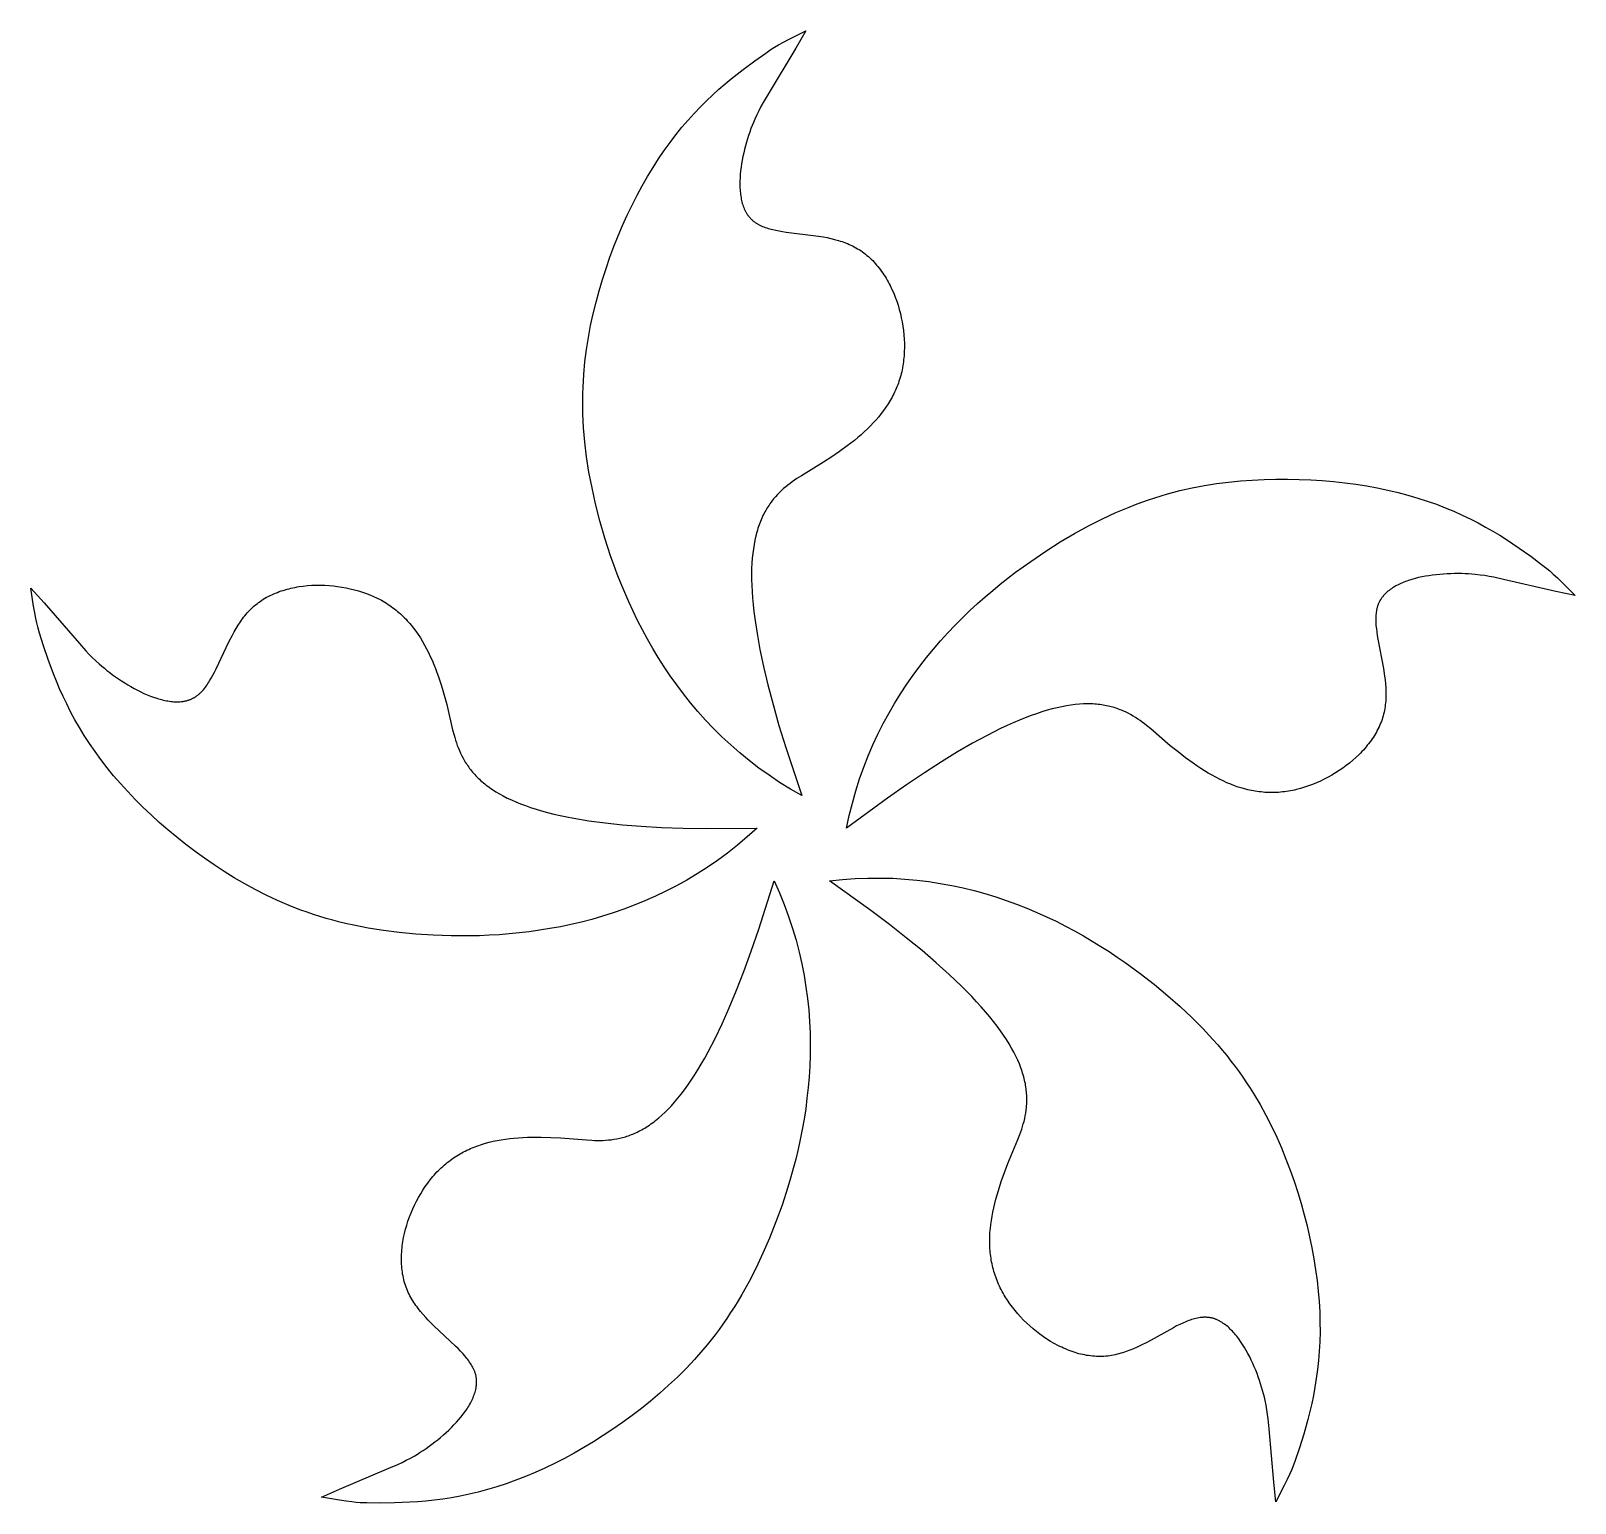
# Model space of a CAD drawing. Extents: x -221 to 104, y -309 to -96.
# Drawn here: x 48.81 to 65.22, y -133.51 to -117.87 of the extents above; entities that cross this region are included whole.
import ezdxf

# ---------------------------------------------------------------- set-up
doc = ezdxf.new("R2010")
doc.units = 0
doc.layers.add('FLOWERS', color=7, linetype='CONTINUOUS')

msp = doc.modelspace()

# ---------------------------------------------------------------- linework, layer by layer
at = {"layer": 'FLOWERS'}
for points in [[(57, -125.997), (56.88, -125.928), (56.764, -125.856), (56.652, -125.781), (56.545, -125.704), (56.441, -125.624), (56.341, -125.542), (56.245, -125.458), (56.152, -125.372), (56.063, -125.284), (55.978, -125.194), (55.896, -125.103), (55.818, -125.01), (55.743, -124.916), (55.671, -124.821), (55.603, -124.725), (55.538, -124.628), (55.475, -124.53), (55.416, -124.432), (55.359, -124.333), (55.306, -124.235), (55.255, -124.136), (55.207, -124.036), (55.161, -123.937), (55.118, -123.839), (55.077, -123.741), (55.039, -123.643), (55.003, -123.546), (54.969, -123.45), (54.908, -123.261), (54.855, -123.076), (54.809, -122.898), (54.771, -122.726), (54.739, -122.559), (54.714, -122.398), (54.695, -122.241), (54.688, -122.165), (54.682, -122.089), (54.678, -122.015), (54.675, -121.941), (54.673, -121.869), (54.672, -121.798), (54.673, -121.727), (54.676, -121.658), (54.679, -121.589), (54.683, -121.521), (54.696, -121.388), (54.712, -121.257), (54.732, -121.129), (54.756, -121.003), (54.784, -120.878), (54.814, -120.756), (54.847, -120.634), (54.883, -120.514), (54.921, -120.395), (54.961, -120.278), (55.004, -120.163), (55.049, -120.05), (55.096, -119.939), (55.146, -119.83), (55.197, -119.723), (55.25, -119.619), (55.305, -119.518), (55.361, -119.419), (55.419, -119.324), (55.478, -119.231), (55.539, -119.142), (55.6, -119.057), (55.663, -118.975), (55.727, -118.896), (55.792, -118.821), (55.857, -118.749), (55.923, -118.68), (55.989, -118.615), (56.054, -118.552), (56.12, -118.492), (56.185, -118.435), (56.25, -118.381), (56.377, -118.281), (56.5, -118.19), (56.616, -118.108), (56.675, -118.068), (56.71, -118.047), (56.752, -118.022), (56.804, -117.993), (56.867, -117.96), (57.041, -117.872), (56.937, -118.056), (56.642, -118.543), (56.59, -118.632), (56.566, -118.676), (56.543, -118.72), (56.521, -118.765), (56.5, -118.811), (56.486, -118.844), (56.473, -118.877), (56.46, -118.911), (56.447, -118.947), (56.435, -118.982), (56.423, -119.019), (56.412, -119.056), (56.402, -119.093), (56.392, -119.131), (56.383, -119.169), (56.375, -119.207), (56.367, -119.245), (56.36, -119.283), (56.355, -119.321), (56.35, -119.359), (56.346, -119.397), (56.344, -119.434), (56.342, -119.47), (56.342, -119.507), (56.342, -119.524), (56.343, -119.542), (56.344, -119.559), (56.345, -119.577), (56.347, -119.594), (56.349, -119.61), (56.351, -119.627), (56.354, -119.643), (56.357, -119.659), (56.36, -119.675), (56.364, -119.69), (56.368, -119.705), (56.373, -119.72), (56.378, -119.735), (56.383, -119.749), (56.389, -119.763), (56.392, -119.77), (56.395, -119.776), (56.398, -119.783), (56.402, -119.79), (56.405, -119.796), (56.409, -119.802), (56.412, -119.808), (56.416, -119.815), (56.42, -119.821), (56.424, -119.827), (56.428, -119.832), (56.432, -119.838), (56.437, -119.844), (56.441, -119.849), (56.446, -119.855), (56.451, -119.86), (56.455, -119.865), (56.46, -119.87), (56.465, -119.875), (56.471, -119.88), (56.476, -119.885), (56.481, -119.889), (56.487, -119.894), (56.492, -119.898), (56.498, -119.902), (56.504, -119.907), (56.51, -119.911), (56.516, -119.915), (56.522, -119.918), (56.529, -119.922), (56.535, -119.926), (56.541, -119.929), (56.555, -119.936), (56.569, -119.943), (56.583, -119.949), (56.597, -119.954), (56.612, -119.96), (56.627, -119.965), (56.643, -119.97), (56.659, -119.974), (56.675, -119.979), (56.691, -119.983), (56.725, -119.99), (56.76, -119.997), (56.796, -120.003), (56.833, -120.009), (57.148, -120.048), (57.229, -120.062), (57.269, -120.069), (57.309, -120.078), (57.349, -120.088), (57.388, -120.099), (57.408, -120.105), (57.427, -120.111), (57.446, -120.118), (57.465, -120.125), (57.484, -120.132), (57.503, -120.14), (57.521, -120.148), (57.539, -120.157), (57.557, -120.166), (57.575, -120.176), (57.593, -120.186), (57.61, -120.196), (57.627, -120.207), (57.644, -120.219), (57.66, -120.231), (57.676, -120.244), (57.692, -120.257), (57.708, -120.27), (57.723, -120.284), (57.738, -120.298), (57.753, -120.313), (57.767, -120.328), (57.781, -120.344), (57.795, -120.36), (57.809, -120.376), (57.822, -120.393), (57.835, -120.41), (57.848, -120.427), (57.86, -120.445), (57.872, -120.463), (57.884, -120.482), (57.895, -120.5), (57.906, -120.519), (57.917, -120.538), (57.928, -120.558), (57.938, -120.578), (57.957, -120.618), (57.976, -120.659), (57.993, -120.701), (58.008, -120.744), (58.023, -120.787), (58.035, -120.831), (58.047, -120.875), (58.057, -120.92), (58.066, -120.965), (58.074, -121.01), (58.08, -121.056), (58.085, -121.101), (58.088, -121.146), (58.09, -121.191), (58.09, -121.236), (58.089, -121.28), (58.086, -121.324), (58.084, -121.346), (58.082, -121.368), (58.08, -121.389), (58.077, -121.411), (58.073, -121.432), (58.069, -121.453), (58.065, -121.474), (58.061, -121.494), (58.056, -121.515), (58.051, -121.535), (58.045, -121.555), (58.039, -121.575), (58.032, -121.595), (58.026, -121.614), (58.019, -121.633), (58.011, -121.653), (58.003, -121.672), (57.995, -121.69), (57.986, -121.709), (57.977, -121.728), (57.968, -121.746), (57.959, -121.764), (57.949, -121.782), (57.938, -121.8), (57.928, -121.818), (57.917, -121.835), (57.894, -121.87), (57.869, -121.905), (57.844, -121.938), (57.817, -121.972), (57.789, -122.004), (57.759, -122.037), (57.729, -122.069), (57.697, -122.1), (57.664, -122.131), (57.63, -122.162), (57.595, -122.193), (57.558, -122.223), (57.521, -122.253), (57.482, -122.282), (57.402, -122.341), (57.318, -122.398), (57.23, -122.455), (56.995, -122.598), (56.947, -122.629), (56.923, -122.645), (56.899, -122.662), (56.876, -122.679), (56.853, -122.697), (56.83, -122.716), (56.807, -122.735), (56.785, -122.755), (56.763, -122.776), (56.741, -122.798), (56.721, -122.821), (56.71, -122.833), (56.7, -122.845), (56.69, -122.858), (56.68, -122.87), (56.671, -122.883), (56.661, -122.897), (56.652, -122.91), (56.642, -122.924), (56.633, -122.939), (56.625, -122.953), (56.616, -122.968), (56.607, -122.983), (56.599, -122.999), (56.591, -123.015), (56.583, -123.031), (56.575, -123.048), (56.568, -123.065), (56.561, -123.083), (56.554, -123.101), (56.547, -123.119), (56.54, -123.138), (56.534, -123.157), (56.528, -123.177), (56.522, -123.197), (56.511, -123.238), (56.501, -123.282), (56.493, -123.327), (56.485, -123.374), (56.479, -123.423), (56.474, -123.474), (56.47, -123.528), (56.467, -123.583), (56.466, -123.641), (56.467, -123.701), (56.468, -123.764), (56.471, -123.829), (56.476, -123.897), (56.482, -123.967), (56.49, -124.039), (56.5, -124.115), (56.524, -124.274), (56.555, -124.444), (56.594, -124.626), (56.64, -124.821), (56.694, -125.029), (56.757, -125.25), (56.829, -125.484)], [(57.476, -126.343), (57.504, -126.207), (57.537, -126.075), (57.574, -125.945), (57.614, -125.819), (57.658, -125.696), (57.705, -125.575), (57.755, -125.458), (57.809, -125.343), (57.865, -125.232), (57.924, -125.123), (57.985, -125.017), (58.049, -124.914), (58.116, -124.813), (58.184, -124.716), (58.254, -124.621), (58.326, -124.529), (58.4, -124.439), (58.475, -124.353), (58.551, -124.268), (58.629, -124.187), (58.707, -124.108), (58.786, -124.031), (58.866, -123.957), (58.947, -123.886), (59.028, -123.817), (59.109, -123.75), (59.19, -123.686), (59.271, -123.624), (59.432, -123.508), (59.591, -123.4), (59.746, -123.302), (59.898, -123.212), (60.047, -123.13), (60.193, -123.056), (60.336, -122.99), (60.406, -122.959), (60.476, -122.931), (60.546, -122.903), (60.614, -122.878), (60.683, -122.854), (60.75, -122.832), (60.818, -122.811), (60.884, -122.791), (60.951, -122.773), (61.017, -122.756), (61.147, -122.727), (61.277, -122.702), (61.405, -122.682), (61.532, -122.666), (61.659, -122.653), (61.785, -122.644), (61.911, -122.638), (62.036, -122.635), (62.161, -122.634), (62.285, -122.637), (62.408, -122.642), (62.529, -122.65), (62.65, -122.66), (62.768, -122.673), (62.886, -122.689), (63.001, -122.707), (63.114, -122.728), (63.225, -122.751), (63.334, -122.777), (63.44, -122.805), (63.543, -122.835), (63.644, -122.867), (63.742, -122.902), (63.836, -122.938), (63.928, -122.976), (64.016, -123.016), (64.102, -123.057), (64.184, -123.099), (64.264, -123.143), (64.341, -123.187), (64.416, -123.231), (64.487, -123.276), (64.622, -123.366), (64.746, -123.454), (64.86, -123.54), (64.916, -123.584), (64.948, -123.61), (64.984, -123.643), (65.027, -123.683), (65.079, -123.733), (65.215, -123.871), (65.009, -123.829), (64.454, -123.699), (64.353, -123.677), (64.304, -123.668), (64.256, -123.659), (64.206, -123.653), (64.155, -123.647), (64.12, -123.644), (64.084, -123.641), (64.048, -123.64), (64.011, -123.638), (63.973, -123.638), (63.934, -123.638), (63.896, -123.639), (63.857, -123.64), (63.818, -123.643), (63.779, -123.646), (63.74, -123.65), (63.702, -123.654), (63.663, -123.66), (63.625, -123.666), (63.588, -123.673), (63.551, -123.681), (63.515, -123.69), (63.48, -123.7), (63.445, -123.711), (63.429, -123.717), (63.412, -123.723), (63.396, -123.729), (63.38, -123.736), (63.364, -123.743), (63.349, -123.75), (63.334, -123.757), (63.319, -123.765), (63.305, -123.773), (63.291, -123.781), (63.277, -123.789), (63.264, -123.798), (63.252, -123.807), (63.239, -123.816), (63.227, -123.825), (63.216, -123.835), (63.211, -123.84), (63.205, -123.845), (63.2, -123.85), (63.195, -123.856), (63.19, -123.861), (63.185, -123.866), (63.18, -123.872), (63.175, -123.877), (63.171, -123.883), (63.166, -123.888), (63.162, -123.894), (63.158, -123.9), (63.154, -123.906), (63.15, -123.912), (63.146, -123.918), (63.143, -123.924), (63.139, -123.93), (63.136, -123.936), (63.133, -123.943), (63.13, -123.949), (63.127, -123.955), (63.124, -123.962), (63.122, -123.969), (63.119, -123.975), (63.117, -123.982), (63.115, -123.989), (63.113, -123.996), (63.111, -124.003), (63.109, -124.01), (63.108, -124.017), (63.106, -124.024), (63.105, -124.032), (63.103, -124.046), (63.101, -124.062), (63.099, -124.077), (63.098, -124.092), (63.098, -124.108), (63.098, -124.124), (63.098, -124.141), (63.098, -124.157), (63.099, -124.174), (63.1, -124.191), (63.104, -124.225), (63.108, -124.261), (63.113, -124.297), (63.12, -124.333), (63.179, -124.645), (63.191, -124.726), (63.197, -124.767), (63.201, -124.808), (63.204, -124.849), (63.205, -124.889), (63.206, -124.91), (63.206, -124.93), (63.205, -124.95), (63.204, -124.971), (63.203, -124.991), (63.202, -125.011), (63.199, -125.031), (63.197, -125.051), (63.194, -125.071), (63.19, -125.091), (63.186, -125.111), (63.181, -125.13), (63.176, -125.15), (63.17, -125.169), (63.164, -125.189), (63.157, -125.208), (63.149, -125.227), (63.141, -125.246), (63.133, -125.265), (63.124, -125.284), (63.114, -125.302), (63.104, -125.321), (63.094, -125.339), (63.083, -125.357), (63.072, -125.375), (63.06, -125.393), (63.048, -125.41), (63.035, -125.428), (63.022, -125.445), (63.008, -125.462), (62.995, -125.479), (62.98, -125.496), (62.966, -125.512), (62.951, -125.528), (62.935, -125.544), (62.92, -125.56), (62.887, -125.591), (62.854, -125.621), (62.819, -125.65), (62.783, -125.678), (62.747, -125.705), (62.709, -125.731), (62.67, -125.756), (62.631, -125.78), (62.591, -125.802), (62.55, -125.823), (62.509, -125.843), (62.468, -125.861), (62.426, -125.878), (62.383, -125.894), (62.341, -125.908), (62.298, -125.921), (62.256, -125.932), (62.234, -125.937), (62.213, -125.942), (62.192, -125.946), (62.17, -125.949), (62.149, -125.953), (62.128, -125.956), (62.107, -125.958), (62.086, -125.96), (62.065, -125.962), (62.044, -125.963), (62.023, -125.964), (62.003, -125.964), (61.982, -125.964), (61.961, -125.964), (61.941, -125.963), (61.92, -125.962), (61.9, -125.96), (61.879, -125.958), (61.859, -125.956), (61.838, -125.953), (61.818, -125.95), (61.798, -125.946), (61.778, -125.942), (61.757, -125.938), (61.737, -125.934), (61.717, -125.929), (61.677, -125.917), (61.637, -125.905), (61.597, -125.891), (61.557, -125.876), (61.517, -125.859), (61.477, -125.841), (61.437, -125.822), (61.397, -125.801), (61.358, -125.78), (61.318, -125.757), (61.278, -125.733), (61.238, -125.707), (61.198, -125.681), (61.158, -125.653), (61.078, -125.595), (60.997, -125.533), (60.915, -125.467), (60.707, -125.287), (60.663, -125.251), (60.64, -125.234), (60.617, -125.216), (60.593, -125.199), (60.569, -125.183), (60.544, -125.167), (60.519, -125.151), (60.493, -125.136), (60.466, -125.122), (60.438, -125.108), (60.41, -125.096), (60.396, -125.089), (60.381, -125.084), (60.366, -125.078), (60.351, -125.072), (60.335, -125.067), (60.32, -125.062), (60.304, -125.058), (60.288, -125.053), (60.271, -125.049), (60.255, -125.045), (60.238, -125.041), (60.221, -125.038), (60.203, -125.035), (60.186, -125.032), (60.167, -125.03), (60.149, -125.028), (60.131, -125.026), (60.112, -125.024), (60.092, -125.023), (60.073, -125.023), (60.053, -125.022), (60.033, -125.022), (60.012, -125.022), (59.991, -125.023), (59.949, -125.025), (59.904, -125.03), (59.859, -125.035), (59.811, -125.043), (59.763, -125.052), (59.712, -125.063), (59.66, -125.076), (59.607, -125.09), (59.551, -125.107), (59.494, -125.126), (59.435, -125.147), (59.374, -125.17), (59.312, -125.195), (59.247, -125.223), (59.18, -125.253), (59.112, -125.285), (58.968, -125.357), (58.815, -125.44), (58.654, -125.533), (58.483, -125.637), (58.302, -125.753), (58.112, -125.881), (57.911, -126.022)], [(56.524, -126.343), (56.421, -126.436), (56.317, -126.524), (56.211, -126.607), (56.104, -126.685), (55.996, -126.759), (55.888, -126.829), (55.778, -126.895), (55.667, -126.956), (55.556, -127.013), (55.445, -127.066), (55.332, -127.116), (55.22, -127.162), (55.108, -127.204), (54.995, -127.243), (54.883, -127.278), (54.77, -127.311), (54.658, -127.34), (54.546, -127.366), (54.435, -127.389), (54.324, -127.409), (54.214, -127.427), (54.105, -127.443), (53.997, -127.455), (53.89, -127.466), (53.784, -127.474), (53.679, -127.48), (53.576, -127.485), (53.474, -127.487), (53.275, -127.487), (53.084, -127.48), (52.9, -127.469), (52.724, -127.452), (52.556, -127.431), (52.394, -127.405), (52.24, -127.374), (52.165, -127.358), (52.091, -127.34), (52.019, -127.321), (51.948, -127.301), (51.879, -127.28), (51.811, -127.259), (51.745, -127.236), (51.679, -127.213), (51.615, -127.188), (51.552, -127.163), (51.428, -127.11), (51.309, -127.054), (51.194, -126.995), (51.081, -126.933), (50.971, -126.869), (50.864, -126.802), (50.758, -126.733), (50.655, -126.662), (50.554, -126.589), (50.455, -126.515), (50.359, -126.438), (50.265, -126.36), (50.174, -126.281), (50.086, -126.201), (50, -126.119), (49.917, -126.036), (49.838, -125.953), (49.762, -125.869), (49.689, -125.785), (49.619, -125.7), (49.553, -125.614), (49.491, -125.529), (49.432, -125.444), (49.377, -125.359), (49.326, -125.274), (49.278, -125.19), (49.232, -125.106), (49.19, -125.023), (49.151, -124.942), (49.115, -124.861), (49.081, -124.781), (49.049, -124.703), (48.993, -124.551), (48.944, -124.406), (48.902, -124.27), (48.883, -124.202), (48.873, -124.162), (48.863, -124.114), (48.852, -124.056), (48.839, -123.985), (48.81, -123.793), (48.952, -123.948), (49.325, -124.38), (49.393, -124.457), (49.427, -124.493), (49.462, -124.529), (49.498, -124.563), (49.536, -124.598), (49.562, -124.621), (49.59, -124.644), (49.618, -124.667), (49.648, -124.69), (49.678, -124.712), (49.709, -124.735), (49.741, -124.757), (49.773, -124.778), (49.806, -124.799), (49.839, -124.82), (49.873, -124.839), (49.907, -124.858), (49.941, -124.876), (49.976, -124.894), (50.01, -124.91), (50.045, -124.925), (50.079, -124.939), (50.114, -124.952), (50.148, -124.963), (50.165, -124.968), (50.182, -124.973), (50.199, -124.977), (50.216, -124.982), (50.232, -124.985), (50.249, -124.989), (50.265, -124.991), (50.281, -124.994), (50.298, -124.996), (50.314, -124.998), (50.33, -124.999), (50.345, -124.999), (50.361, -125), (50.376, -124.999), (50.391, -124.999), (50.406, -124.998), (50.414, -124.997), (50.421, -124.996), (50.428, -124.995), (50.436, -124.994), (50.443, -124.992), (50.45, -124.991), (50.457, -124.989), (50.464, -124.988), (50.471, -124.986), (50.478, -124.984), (50.485, -124.982), (50.491, -124.979), (50.498, -124.977), (50.505, -124.974), (50.511, -124.972), (50.518, -124.969), (50.524, -124.966), (50.53, -124.963), (50.537, -124.959), (50.543, -124.956), (50.549, -124.952), (50.555, -124.949), (50.561, -124.945), (50.567, -124.941), (50.573, -124.937), (50.578, -124.932), (50.584, -124.928), (50.59, -124.923), (50.595, -124.919), (50.601, -124.914), (50.606, -124.909), (50.612, -124.904), (50.622, -124.893), (50.633, -124.882), (50.643, -124.871), (50.653, -124.859), (50.663, -124.846), (50.672, -124.833), (50.682, -124.82), (50.691, -124.806), (50.7, -124.792), (50.709, -124.778), (50.726, -124.748), (50.744, -124.717), (50.761, -124.685), (50.777, -124.651), (50.912, -124.364), (50.95, -124.291), (50.97, -124.255), (50.99, -124.22), (51.012, -124.185), (51.035, -124.151), (51.046, -124.134), (51.058, -124.118), (51.07, -124.102), (51.083, -124.086), (51.096, -124.07), (51.109, -124.055), (51.123, -124.04), (51.137, -124.025), (51.151, -124.011), (51.165, -123.997), (51.18, -123.983), (51.196, -123.97), (51.212, -123.958), (51.228, -123.945), (51.244, -123.933), (51.261, -123.922), (51.278, -123.911), (51.296, -123.9), (51.314, -123.89), (51.332, -123.88), (51.351, -123.871), (51.37, -123.862), (51.389, -123.853), (51.408, -123.845), (51.428, -123.837), (51.448, -123.829), (51.468, -123.822), (51.489, -123.816), (51.51, -123.809), (51.531, -123.803), (51.552, -123.798), (51.573, -123.793), (51.594, -123.788), (51.616, -123.784), (51.638, -123.78), (51.66, -123.776), (51.704, -123.77), (51.749, -123.765), (51.794, -123.762), (51.84, -123.761), (51.885, -123.76), (51.931, -123.762), (51.977, -123.764), (52.023, -123.768), (52.068, -123.774), (52.113, -123.781), (52.158, -123.789), (52.203, -123.798), (52.247, -123.809), (52.29, -123.821), (52.333, -123.835), (52.375, -123.85), (52.416, -123.866), (52.436, -123.874), (52.456, -123.883), (52.476, -123.892), (52.495, -123.902), (52.514, -123.911), (52.533, -123.921), (52.551, -123.932), (52.57, -123.942), (52.587, -123.953), (52.605, -123.965), (52.622, -123.976), (52.639, -123.988), (52.656, -124), (52.673, -124.013), (52.689, -124.026), (52.705, -124.039), (52.72, -124.052), (52.736, -124.066), (52.751, -124.08), (52.766, -124.094), (52.78, -124.108), (52.795, -124.123), (52.809, -124.138), (52.823, -124.154), (52.836, -124.169), (52.85, -124.185), (52.876, -124.218), (52.901, -124.251), (52.925, -124.286), (52.948, -124.322), (52.971, -124.359), (52.992, -124.397), (53.013, -124.436), (53.033, -124.476), (53.053, -124.517), (53.072, -124.559), (53.09, -124.602), (53.107, -124.646), (53.124, -124.69), (53.14, -124.736), (53.171, -124.831), (53.2, -124.929), (53.227, -125.03), (53.29, -125.298), (53.305, -125.353), (53.313, -125.38), (53.321, -125.408), (53.33, -125.436), (53.34, -125.463), (53.351, -125.491), (53.362, -125.518), (53.374, -125.546), (53.388, -125.573), (53.402, -125.6), (53.417, -125.627), (53.425, -125.641), (53.434, -125.654), (53.443, -125.667), (53.452, -125.681), (53.461, -125.694), (53.471, -125.707), (53.481, -125.72), (53.491, -125.733), (53.502, -125.746), (53.513, -125.759), (53.525, -125.772), (53.537, -125.785), (53.549, -125.798), (53.562, -125.81), (53.575, -125.823), (53.588, -125.835), (53.602, -125.848), (53.617, -125.86), (53.632, -125.872), (53.647, -125.884), (53.663, -125.896), (53.679, -125.908), (53.696, -125.92), (53.713, -125.932), (53.749, -125.955), (53.788, -125.978), (53.828, -126), (53.87, -126.022), (53.915, -126.043), (53.962, -126.064), (54.012, -126.084), (54.064, -126.103), (54.119, -126.122), (54.176, -126.141), (54.236, -126.159), (54.299, -126.176), (54.364, -126.192), (54.433, -126.208), (54.505, -126.223), (54.579, -126.237), (54.738, -126.263), (54.91, -126.286), (55.095, -126.306), (55.294, -126.322), (55.509, -126.334), (55.738, -126.343), (55.984, -126.347)], [(56.706, -126.902), (56.762, -127.029), (56.814, -127.155), (56.86, -127.281), (56.902, -127.407), (56.939, -127.533), (56.972, -127.658), (57, -127.783), (57.024, -127.907), (57.044, -128.03), (57.061, -128.153), (57.073, -128.274), (57.082, -128.395), (57.087, -128.516), (57.089, -128.635), (57.088, -128.753), (57.084, -128.869), (57.077, -128.985), (57.068, -129.099), (57.055, -129.212), (57.041, -129.324), (57.024, -129.434), (57.004, -129.542), (56.983, -129.649), (56.96, -129.754), (56.935, -129.858), (56.909, -129.959), (56.881, -130.059), (56.852, -130.157), (56.79, -130.346), (56.725, -130.526), (56.657, -130.697), (56.587, -130.859), (56.514, -131.012), (56.44, -131.158), (56.363, -131.296), (56.324, -131.362), (56.284, -131.426), (56.244, -131.489), (56.203, -131.55), (56.162, -131.61), (56.121, -131.667), (56.079, -131.724), (56.036, -131.779), (55.993, -131.832), (55.949, -131.885), (55.861, -131.986), (55.771, -132.082), (55.679, -132.173), (55.585, -132.261), (55.49, -132.346), (55.394, -132.428), (55.296, -132.506), (55.196, -132.583), (55.095, -132.656), (54.994, -132.727), (54.891, -132.795), (54.788, -132.86), (54.685, -132.922), (54.581, -132.982), (54.477, -133.038), (54.373, -133.091), (54.269, -133.141), (54.166, -133.187), (54.063, -133.23), (53.96, -133.27), (53.859, -133.307), (53.759, -133.34), (53.66, -133.369), (53.562, -133.395), (53.465, -133.418), (53.37, -133.438), (53.277, -133.455), (53.185, -133.469), (53.095, -133.481), (53.007, -133.491), (52.92, -133.499), (52.836, -133.504), (52.674, -133.511), (52.522, -133.513), (52.379, -133.51), (52.308, -133.508), (52.267, -133.505), (52.219, -133.5), (52.16, -133.493), (52.089, -133.482), (51.897, -133.451), (52.089, -133.364), (52.614, -133.143), (52.709, -133.101), (52.754, -133.08), (52.798, -133.058), (52.842, -133.035), (52.887, -133.009), (52.917, -132.991), (52.947, -132.972), (52.978, -132.952), (53.009, -132.931), (53.04, -132.909), (53.071, -132.887), (53.101, -132.863), (53.132, -132.839), (53.162, -132.815), (53.192, -132.789), (53.221, -132.763), (53.249, -132.737), (53.277, -132.71), (53.304, -132.682), (53.33, -132.654), (53.355, -132.626), (53.379, -132.598), (53.402, -132.569), (53.423, -132.54), (53.433, -132.525), (53.443, -132.511), (53.453, -132.496), (53.462, -132.481), (53.47, -132.467), (53.479, -132.452), (53.487, -132.437), (53.494, -132.422), (53.501, -132.408), (53.507, -132.393), (53.513, -132.378), (53.519, -132.364), (53.524, -132.349), (53.528, -132.334), (53.532, -132.32), (53.536, -132.305), (53.537, -132.298), (53.539, -132.29), (53.54, -132.283), (53.541, -132.276), (53.542, -132.269), (53.543, -132.261), (53.544, -132.254), (53.544, -132.247), (53.545, -132.24), (53.545, -132.233), (53.545, -132.226), (53.545, -132.218), (53.545, -132.211), (53.544, -132.204), (53.544, -132.197), (53.543, -132.19), (53.542, -132.183), (53.541, -132.176), (53.54, -132.169), (53.539, -132.162), (53.537, -132.155), (53.536, -132.148), (53.534, -132.142), (53.532, -132.135), (53.53, -132.128), (53.527, -132.121), (53.525, -132.114), (53.522, -132.108), (53.519, -132.101), (53.517, -132.094), (53.513, -132.087), (53.51, -132.081), (53.504, -132.067), (53.496, -132.054), (53.488, -132.041), (53.48, -132.028), (53.471, -132.014), (53.462, -132.001), (53.452, -131.988), (53.442, -131.975), (53.431, -131.962), (53.421, -131.949), (53.398, -131.923), (53.373, -131.897), (53.348, -131.871), (53.321, -131.845), (53.09, -131.628), (53.032, -131.57), (53.004, -131.54), (52.977, -131.509), (52.95, -131.478), (52.925, -131.446), (52.913, -131.429), (52.901, -131.413), (52.889, -131.396), (52.878, -131.38), (52.867, -131.362), (52.857, -131.345), (52.846, -131.328), (52.837, -131.31), (52.828, -131.292), (52.819, -131.274), (52.811, -131.255), (52.803, -131.237), (52.796, -131.218), (52.789, -131.199), (52.783, -131.179), (52.777, -131.159), (52.772, -131.14), (52.767, -131.12), (52.763, -131.099), (52.759, -131.079), (52.756, -131.058), (52.753, -131.038), (52.751, -131.017), (52.749, -130.996), (52.748, -130.974), (52.747, -130.953), (52.746, -130.932), (52.746, -130.91), (52.747, -130.888), (52.748, -130.867), (52.749, -130.845), (52.751, -130.823), (52.753, -130.801), (52.755, -130.779), (52.758, -130.757), (52.762, -130.735), (52.77, -130.691), (52.779, -130.647), (52.79, -130.603), (52.803, -130.559), (52.816, -130.516), (52.832, -130.473), (52.848, -130.43), (52.866, -130.388), (52.886, -130.346), (52.906, -130.305), (52.928, -130.265), (52.951, -130.226), (52.974, -130.187), (52.999, -130.15), (53.026, -130.113), (53.053, -130.078), (53.08, -130.044), (53.095, -130.027), (53.109, -130.011), (53.124, -129.995), (53.139, -129.98), (53.154, -129.965), (53.17, -129.95), (53.185, -129.935), (53.201, -129.921), (53.217, -129.908), (53.233, -129.895), (53.25, -129.882), (53.266, -129.869), (53.283, -129.857), (53.3, -129.845), (53.317, -129.834), (53.334, -129.823), (53.352, -129.812), (53.37, -129.801), (53.388, -129.791), (53.406, -129.782), (53.424, -129.772), (53.442, -129.763), (53.461, -129.755), (53.48, -129.746), (53.499, -129.738), (53.518, -129.73), (53.557, -129.716), (53.597, -129.702), (53.638, -129.69), (53.679, -129.679), (53.721, -129.669), (53.764, -129.66), (53.807, -129.652), (53.852, -129.645), (53.897, -129.639), (53.942, -129.635), (53.989, -129.631), (54.036, -129.628), (54.084, -129.626), (54.132, -129.624), (54.231, -129.624), (54.333, -129.627), (54.438, -129.633), (54.712, -129.655), (54.769, -129.658), (54.798, -129.659), (54.827, -129.66), (54.856, -129.659), (54.885, -129.659), (54.915, -129.657), (54.945, -129.655), (54.974, -129.652), (55.004, -129.647), (55.035, -129.642), (55.065, -129.636), (55.081, -129.632), (55.096, -129.628), (55.111, -129.624), (55.127, -129.62), (55.142, -129.615), (55.158, -129.61), (55.173, -129.604), (55.189, -129.598), (55.205, -129.592), (55.22, -129.585), (55.236, -129.578), (55.252, -129.571), (55.268, -129.563), (55.284, -129.555), (55.3, -129.546), (55.316, -129.537), (55.332, -129.528), (55.348, -129.518), (55.365, -129.508), (55.381, -129.497), (55.397, -129.485), (55.414, -129.474), (55.43, -129.461), (55.447, -129.448), (55.48, -129.421), (55.513, -129.392), (55.547, -129.361), (55.581, -129.327), (55.615, -129.291), (55.649, -129.252), (55.683, -129.211), (55.718, -129.168), (55.753, -129.122), (55.788, -129.073), (55.824, -129.021), (55.859, -128.967), (55.895, -128.91), (55.931, -128.849), (55.968, -128.786), (56.004, -128.719), (56.078, -128.576), (56.153, -128.42), (56.229, -128.25), (56.306, -128.065), (56.384, -127.865), (56.463, -127.649), (56.543, -127.417)], [(57.294, -126.902), (57.432, -126.887), (57.568, -126.878), (57.702, -126.873), (57.835, -126.872), (57.966, -126.875), (58.095, -126.883), (58.222, -126.895), (58.348, -126.91), (58.471, -126.929), (58.593, -126.951), (58.713, -126.977), (58.83, -127.006), (58.946, -127.038), (59.06, -127.073), (59.172, -127.11), (59.282, -127.15), (59.39, -127.193), (59.496, -127.237), (59.599, -127.284), (59.701, -127.332), (59.8, -127.382), (59.897, -127.434), (59.992, -127.487), (60.085, -127.542), (60.176, -127.598), (60.264, -127.654), (60.35, -127.711), (60.434, -127.769), (60.595, -127.886), (60.746, -128.004), (60.888, -128.122), (61.02, -128.238), (61.144, -128.355), (61.259, -128.47), (61.367, -128.586), (61.418, -128.644), (61.467, -128.701), (61.514, -128.759), (61.559, -128.816), (61.603, -128.874), (61.645, -128.931), (61.686, -128.989), (61.725, -129.046), (61.763, -129.104), (61.799, -129.161), (61.868, -129.277), (61.931, -129.392), (61.99, -129.508), (62.045, -129.624), (62.096, -129.74), (62.143, -129.858), (62.188, -129.975), (62.23, -130.093), (62.269, -130.212), (62.305, -130.33), (62.338, -130.449), (62.368, -130.567), (62.395, -130.685), (62.419, -130.802), (62.441, -130.918), (62.459, -131.033), (62.474, -131.147), (62.487, -131.26), (62.496, -131.372), (62.502, -131.481), (62.505, -131.589), (62.506, -131.694), (62.503, -131.798), (62.498, -131.899), (62.49, -131.998), (62.479, -132.094), (62.466, -132.188), (62.452, -132.28), (62.435, -132.37), (62.417, -132.456), (62.398, -132.541), (62.377, -132.623), (62.334, -132.779), (62.288, -132.924), (62.242, -133.059), (62.217, -133.126), (62.202, -133.164), (62.182, -133.208), (62.157, -133.262), (62.126, -133.327), (62.037, -133.499), (62.013, -133.29), (61.965, -132.722), (61.955, -132.619), (61.949, -132.57), (61.941, -132.521), (61.932, -132.472), (61.922, -132.422), (61.914, -132.387), (61.905, -132.353), (61.896, -132.317), (61.885, -132.281), (61.874, -132.245), (61.862, -132.209), (61.85, -132.172), (61.836, -132.136), (61.822, -132.1), (61.807, -132.064), (61.791, -132.028), (61.775, -131.993), (61.758, -131.958), (61.74, -131.924), (61.722, -131.89), (61.703, -131.858), (61.683, -131.826), (61.662, -131.796), (61.642, -131.766), (61.631, -131.752), (61.62, -131.738), (61.609, -131.725), (61.598, -131.712), (61.586, -131.699), (61.575, -131.686), (61.563, -131.674), (61.552, -131.663), (61.54, -131.652), (61.528, -131.641), (61.516, -131.631), (61.503, -131.621), (61.491, -131.612), (61.478, -131.603), (61.466, -131.594), (61.453, -131.587), (61.446, -131.583), (61.44, -131.579), (61.433, -131.576), (61.427, -131.573), (61.42, -131.569), (61.414, -131.566), (61.407, -131.563), (61.4, -131.561), (61.394, -131.558), (61.387, -131.556), (61.38, -131.553), (61.373, -131.551), (61.367, -131.549), (61.36, -131.547), (61.353, -131.546), (61.346, -131.544), (61.339, -131.543), (61.332, -131.542), (61.325, -131.541), (61.318, -131.54), (61.311, -131.539), (61.304, -131.539), (61.297, -131.538), (61.29, -131.538), (61.282, -131.538), (61.275, -131.538), (61.268, -131.538), (61.261, -131.539), (61.254, -131.539), (61.246, -131.54), (61.239, -131.541), (61.232, -131.542), (61.217, -131.544), (61.202, -131.547), (61.187, -131.55), (61.172, -131.554), (61.157, -131.558), (61.141, -131.563), (61.126, -131.568), (61.11, -131.574), (61.095, -131.58), (61.079, -131.586), (61.047, -131.6), (61.015, -131.615), (60.982, -131.631), (60.949, -131.649), (60.671, -131.802), (60.598, -131.839), (60.561, -131.856), (60.523, -131.872), (60.485, -131.888), (60.447, -131.902), (60.428, -131.909), (60.408, -131.915), (60.389, -131.921), (60.369, -131.926), (60.35, -131.931), (60.33, -131.936), (60.31, -131.94), (60.29, -131.944), (60.271, -131.947), (60.251, -131.95), (60.23, -131.952), (60.21, -131.954), (60.19, -131.955), (60.17, -131.955), (60.149, -131.955), (60.129, -131.954), (60.108, -131.953), (60.088, -131.951), (60.067, -131.949), (60.047, -131.946), (60.026, -131.943), (60.006, -131.939), (59.985, -131.935), (59.964, -131.93), (59.944, -131.925), (59.923, -131.919), (59.903, -131.913), (59.882, -131.906), (59.862, -131.899), (59.841, -131.892), (59.821, -131.884), (59.801, -131.875), (59.781, -131.867), (59.761, -131.857), (59.741, -131.848), (59.721, -131.838), (59.681, -131.817), (59.642, -131.794), (59.604, -131.77), (59.566, -131.745), (59.529, -131.718), (59.493, -131.69), (59.457, -131.661), (59.423, -131.631), (59.389, -131.6), (59.356, -131.568), (59.325, -131.535), (59.295, -131.501), (59.265, -131.466), (59.237, -131.431), (59.211, -131.395), (59.186, -131.358), (59.162, -131.321), (59.15, -131.302), (59.14, -131.283), (59.129, -131.264), (59.119, -131.245), (59.109, -131.226), (59.1, -131.207), (59.091, -131.188), (59.083, -131.168), (59.075, -131.149), (59.067, -131.13), (59.06, -131.11), (59.053, -131.09), (59.047, -131.071), (59.041, -131.051), (59.035, -131.031), (59.03, -131.011), (59.025, -130.991), (59.021, -130.971), (59.016, -130.951), (59.013, -130.931), (59.01, -130.91), (59.007, -130.89), (59.004, -130.87), (59.002, -130.849), (59, -130.828), (58.999, -130.808), (58.997, -130.766), (58.996, -130.724), (58.997, -130.682), (58.999, -130.639), (59.003, -130.596), (59.008, -130.552), (59.014, -130.509), (59.021, -130.464), (59.029, -130.42), (59.039, -130.375), (59.049, -130.33), (59.061, -130.284), (59.074, -130.238), (59.088, -130.191), (59.118, -130.097), (59.152, -130.001), (59.19, -129.903), (59.296, -129.649), (59.317, -129.596), (59.327, -129.569), (59.336, -129.541), (59.345, -129.513), (59.353, -129.485), (59.361, -129.457), (59.368, -129.428), (59.374, -129.399), (59.379, -129.369), (59.384, -129.338), (59.387, -129.307), (59.388, -129.292), (59.389, -129.276), (59.39, -129.26), (59.391, -129.244), (59.391, -129.228), (59.391, -129.211), (59.39, -129.195), (59.39, -129.178), (59.388, -129.161), (59.387, -129.144), (59.385, -129.127), (59.383, -129.11), (59.381, -129.092), (59.378, -129.074), (59.375, -129.056), (59.371, -129.038), (59.367, -129.02), (59.362, -129.002), (59.358, -128.983), (59.352, -128.964), (59.346, -128.945), (59.34, -128.926), (59.334, -128.906), (59.327, -128.887), (59.311, -128.847), (59.294, -128.806), (59.274, -128.764), (59.252, -128.722), (59.229, -128.678), (59.203, -128.634), (59.174, -128.588), (59.144, -128.542), (59.111, -128.494), (59.075, -128.446), (59.037, -128.396), (58.996, -128.345), (58.953, -128.294), (58.906, -128.241), (58.857, -128.186), (58.805, -128.131), (58.692, -128.017), (58.567, -127.897), (58.429, -127.772), (58.277, -127.642), (58.11, -127.506), (57.93, -127.364), (57.734, -127.216)]]:
    msp.add_lwpolyline(points, close=True, dxfattribs=at)

doc.saveas('drawing.dxf')
